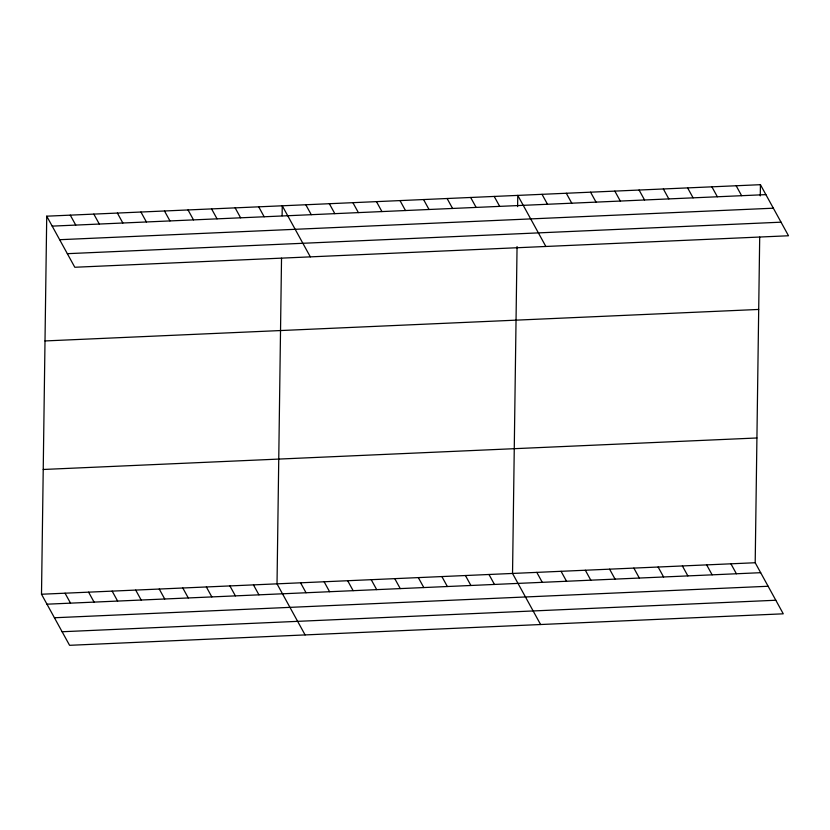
<?xml version="1.0" encoding="UTF-8"?>
<svg xmlns="http://www.w3.org/2000/svg" width="830" height="830" viewBox="0 0 830 830"><rect width="100%" height="100%" fill="white"/><g stroke="black" fill="none" stroke-linecap="round" stroke-linejoin="round"><path stroke-width="1.25" d="M759.699 237.079L755.196 562.74L783.271 613.816L69.575 645.315L41.5 594.239L46.729 216.184L760.425 184.685L788.5 235.762L74.804 267.26L46.729 216.184M281.526 258.192L277.023 583.853L305.098 634.919M282.107 215.769L282.252 205.788L310.327 256.864M517.059 246.541L512.535 573.457L540.61 624.523M517.609 206.618L517.764 195.392L545.85 246.469M760.27 195.911L760.425 184.685M52.197 226.123L765.893 194.625M59.656 239.704L773.353 208.195M67.344 253.679L781.04 222.181M45.007 340.943L758.693 309.445M43.222 469.479L756.918 437.981M41.5 594.239L755.196 562.74M46.968 604.188L760.664 572.69M54.427 617.759L768.124 586.26M62.115 631.744L775.811 600.246M736.158 185.754L741.626 195.693M711.891 186.823L717.359 196.772M687.624 187.891L693.091 197.841M663.357 188.97L668.824 198.91M639.09 190.039L644.557 199.978M614.833 191.108L620.301 201.057M590.566 192.176L596.033 202.126M566.299 193.255L571.766 203.194M542.032 194.324L547.499 204.263M730.929 563.819L736.397 573.758M706.662 564.888L712.13 574.827M494.213 196.43L499.681 206.38M682.395 565.956L687.863 575.896M470.662 197.467L476.13 207.417M658.128 567.025L663.595 576.975M447.111 198.515L452.578 208.454M633.861 568.093L639.328 578.043M423.559 199.553L429.027 209.492M609.604 569.173L615.061 579.112M400.008 200.59L405.476 210.53M585.337 570.241L590.804 580.18M376.457 201.628L381.925 211.577M561.07 571.31L566.537 581.259M352.906 202.665L358.373 212.615M536.803 572.378L542.27 582.328M329.354 203.713L334.822 213.652M305.803 204.751L311.271 214.69M488.984 574.495L494.452 584.434M465.433 575.532L470.901 585.472M258.701 206.826L264.158 216.775M441.882 576.57L447.349 586.52M235.149 207.863L240.607 217.813M418.33 577.607L423.798 587.557M211.588 208.911L217.055 218.85M394.779 578.655L400.247 588.595M188.037 209.949L193.504 219.888M371.228 579.693L376.696 589.632M164.485 210.986L169.953 220.925M347.677 580.73L353.144 590.67M140.934 212.024L146.402 221.973M324.125 581.768L329.593 591.717M117.383 213.061L122.85 223.011M300.574 582.805L306.042 592.755M93.832 214.109L99.299 224.048M70.28 215.146L75.748 225.086M253.472 584.891L258.929 594.83M229.91 585.928L235.378 595.867M206.359 586.966L211.826 596.915M182.808 588.003L188.275 597.953M159.256 589.051L164.724 598.99M135.705 590.089L141.173 600.028M112.154 591.126L117.621 601.065M88.603 592.163L94.07 602.113M65.051 593.201L70.519 603.151"/></g></svg>
